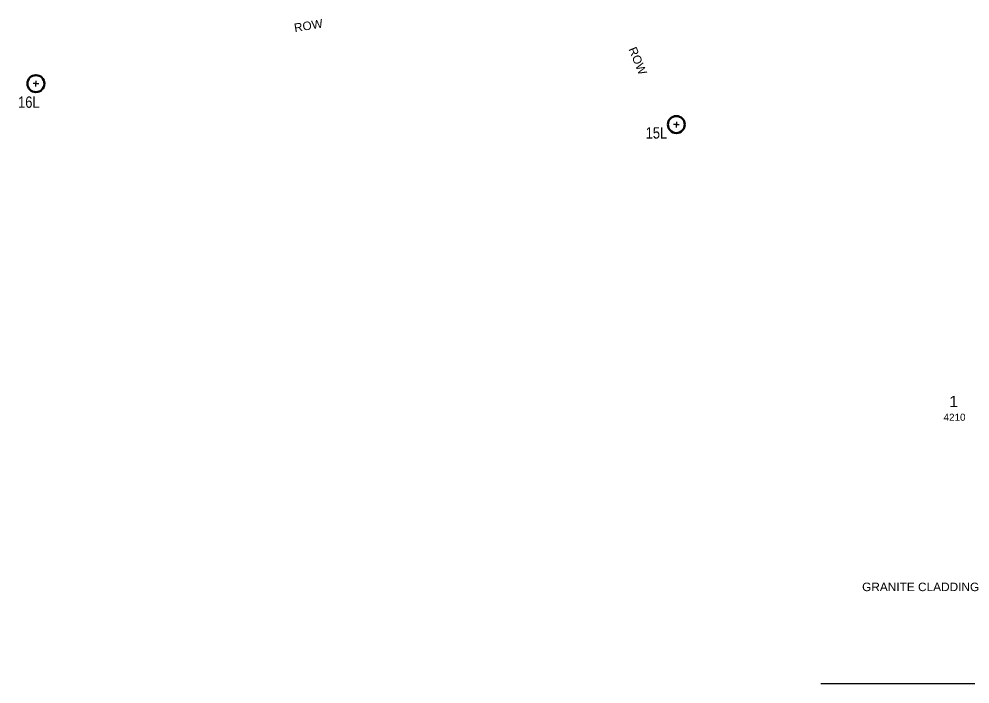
# Model space of a CAD drawing. Header units: millimetres. Extents: x -1379 to 1385823, y -4884429 to 548763.
# Drawn here: x 277112 to 310768, y -2343825 to -2320304 of the extents above; entities that cross this region are included whole.
import ezdxf

# ---------------------------------------------------------------- set-up
doc = ezdxf.new("R2010")
doc.units = ezdxf.units.MM
for name, color, linetype, lineweight in [('A-ANNO-NOTE', 7, 'Continuous', 35), ('A-DETL-THIN', 7, 'Continuous', 25), ('G-ANNO-TEXT', 7, 'Continuous', 9)]:
    doc.layers.add(name, color=color, linetype=linetype, lineweight=lineweight)
doc.styles.add('ARIAL', font='arial.ttf')
doc.styles.add('Arial Narrow', font='ARIALN.TTF', dxfattribs={"height": 400})
doc.styles.add('Arial_1', font='arial.ttf', dxfattribs={"height": 125})
doc.styles.add('Arial_2', font='arial.ttf', dxfattribs={"height": 3})

# ---------------------------------------------------------------- blocks, each defined once
blk = doc.blocks.new('DPA_GM_ROW_Node - Large-3578395-IV01 - LOWER ROOF LEVEL PLAN')
at = {"layer": 'A-ANNO-NOTE', "color": 7, "lineweight": 25}
for p, q in [((0, 0), (-1, 0)), ((0, 1), (0, 0)), ((0, 0), (1, 0)), ((0, -1), (0, 0))]:
    blk.add_line(p, q, dxfattribs=at)
at = {"layer": 'A-ANNO-NOTE', "color": 7, "lineweight": 50}
blk.add_circle((0, 0), 3, dxfattribs=at)

msp = doc.modelspace()

# ---------------------------------------------------------------- linework, layer by layer
at = {"layer": 'A-DETL-THIN', "color": 7}
msp.add_line((336474.2, -2343825.4), (305494, -2343825.4), dxfattribs=at)

# ---------------------------------------------------------------- block references
at = {"layer": 'A-ANNO-NOTE', "color": 7, "lineweight": 25, "xscale": 100, "yscale": 100, "zscale": 100}
for p in [(277711.7, -2322589.3), (300375.7, -2324037.7)]:
    msp.add_blockref('DPA_GM_ROW_Node - Large-3578395-IV01 - LOWER ROOF LEVEL PLAN', p, dxfattribs=at)

# ---------------------------------------------------------------- texts
at = {"layer": 'A-ANNO-NOTE', "color": 7, "lineweight": 9, "attachment_point": 1}
for s, insert, char_height, width, style in [('1', (310032.9, -2333633.6), 400, 376.793, 'Arial_1'), ('4210', (309833.3, -2334265.2), 250, 929.957, 'Arial_2')]:
    msp.add_mtext(s, dxfattribs=dict(at, insert=insert, char_height=char_height, width=width, style=style))
at = {"layer": 'G-ANNO-TEXT', "color": 7, "char_height": 300, "width": 1282.7, "attachment_point": 1, "style": 'Arial_2'}
for insert, rotation in [((286823.4, -2320473), 9.53685), ((298951, -2321252.1), 292.65125)]:
    msp.add_mtext('ROW', dxfattribs=dict(at, insert=insert, rotation=rotation))
at = {"layer": 'G-ANNO-TEXT', "color": 7, "attachment_point": 1}
for s, insert, char_height, width, style in [('16L', (277077.1, -2323043.2), 400, 937.974, 'Arial Narrow'), ('15L', (299288.7, -2324131.7), 400, 937.974, 'Arial Narrow'), ('GRANITE CLADDING', (306950.7, -2340241), 300, 5090.716, 'ARIAL')]:
    msp.add_mtext(s, dxfattribs=dict(at, insert=insert, char_height=char_height, width=width, style=style))

doc.saveas('drawing.dxf')
